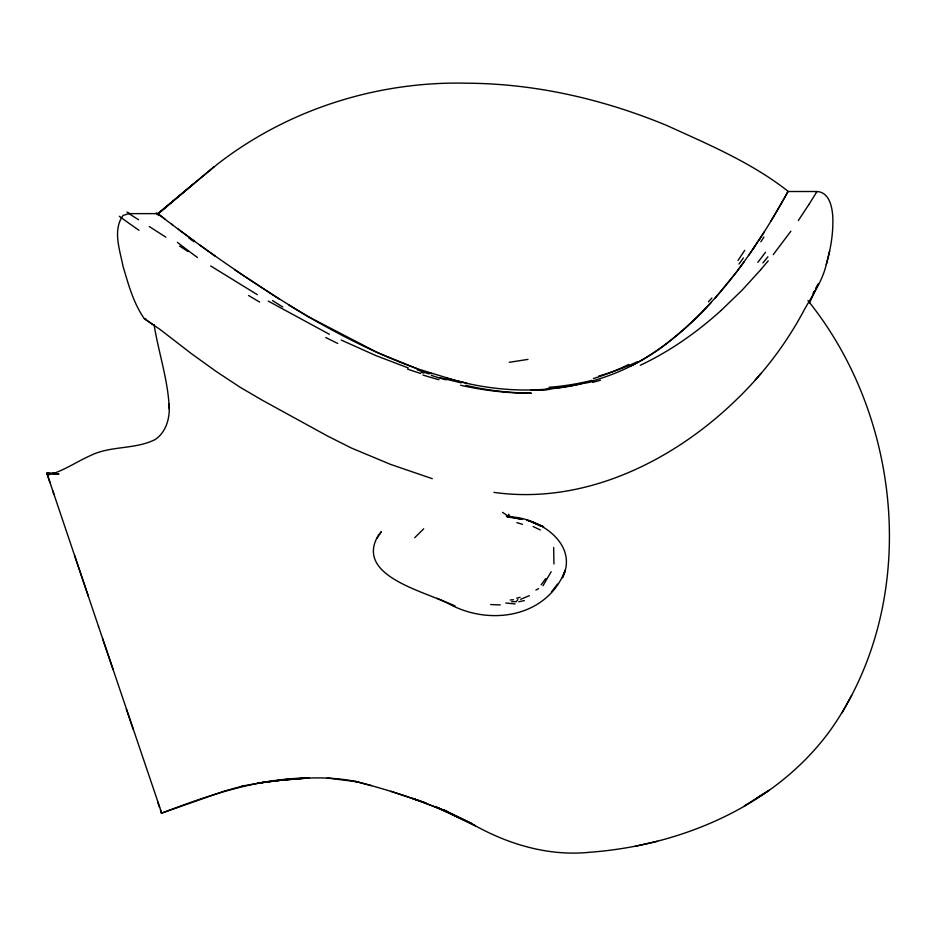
<?xml version="1.0" encoding="UTF-8"?>
<svg xmlns="http://www.w3.org/2000/svg" width="936" height="936" viewBox="0 0 936 936"><rect width="100%" height="100%" fill="white"/><g stroke="black" fill="none" stroke-linecap="round" stroke-linejoin="round"><path stroke-width="1.4" d="M553.948 563.987L553.656 547.431M154.077 324.663C158.605 352.942 168.269 380.472 169.299 409.243C169.135 420.802 165.134 432.982 155.025 439.604C134.889 449.666 110.811 445.536 90.535 455.528C78.601 460.851 67.614 468.14 55.353 472.797C52.884 471.721 46.823 477.863 46.8 473.066L58.991 474.002M493.927 492.371C583.105 504.972 670.972 462.349 734.175 401.836C762.302 375.196 786.088 344.132 804.235 309.875C812.53 295.121 822.487 281.022 826.359 264.221C830.595 249.292 833.286 233.789 832.841 218.228C832.467 207.979 829.717 192.196 816.988 191.506L787.995 191.506M829.635 251.082L826.277 264.572M377.313 538.13L378.635 534.468M817.046 286.322L809.511 302.971M818.122 283.748L815.619 288.978M551.152 571.744L542.974 585.737M371.51 785.62L355.458 781.408C396.747 792.067 437.685 805.428 475.312 825.763C510.143 844.986 549.853 856.44 589.891 852.251C681.092 845.489 774.914 806.083 830.01 730.723C919.971 604.071 903.86 419.445 807.967 300.608M787.784 191.88L785.351 196.303M841.955 712.986L851.655 695.413M785.07 196.806L782.73 200.971M782.344 201.649L770.983 221.036M816.789 191.833L816.449 192.395M816.473 192.36L809.289 203.872M813.887 292.219L814.601 291.049L812.998 293.214M377.372 537.03C355.797 577.126 427.729 591.868 450.111 604.492C491.271 626.266 547.817 616.754 565.356 569.942L562.454 577.746C579.536 543.442 537.685 516.087 506.984 516.847L521.855 519.223L506.329 516.134M764.267 231.894L748.554 255.528M809.02 204.294L798.338 220.51M760.067 238.434L758.944 240.178M378.015 536.737L381.373 531.648L379.571 534.023M755.024 246.098L753.398 248.496M790.873 231.215L773.218 254.639M744.143 261.752L737.662 270.551M541.113 584.86L545.723 578.588M737.006 271.428L714.812 298.572M551.491 591.903L557.517 584.076M517.947 599.485L516.239 601.637L511.664 601.684M768.234 260.816L760.874 269.568M760.57 269.919L742.388 289.868L721.328 310.272M755.165 380.086L760.991 373.487M711.383 302.375L703.065 311.22M702.796 311.489C681.665 333.193 657.61 352.322 630.56 366.14M414.718 537.697L423.704 528.793M721.13 310.459C696.875 332.327 669.883 351.363 640.271 365.286M417.69 368.878C379.396 355.154 342.939 336.808 307.815 316.403C255.797 285.188 205.815 250.708 157.81 213.689L217.725 163.952C288.686 108.986 378.284 80.824 467.86 83.222C536.094 83.667 603.872 99.427 666.783 125.471C708.587 144.518 751.76 162.689 788.1 191.307C758.242 245.653 722.475 297.87 674.107 337.44C613.513 389.411 530.127 401.088 454.568 380.227L446.764 378.144M158.278 213.853L193.658 183.725M157.81 213.689L214.157 166.62M746.308 804.902L744.342 805.943L769.216 790.218M756.686 798.162L768.304 790.873M535.918 590.019L538.598 588.674M529.366 595.659L520.662 599.286M98.467 626.324L161.706 813.103C209.044 794.992 257.809 778.378 309.114 777.933L278.729 780.39L309.091 777.933M161.027 811.898L161.472 813.208L224.476 791.06L243.067 785.936M594.313 380.8L586.942 382.882M600.479 380.285L592.465 382.438M516.649 598.162L520.077 597.297M635.801 846.156L657.505 841.277M518.766 601.766L524.371 600.573M241.979 786.088L264.01 782.192L286.872 779.454L257.552 783.256C290.476 778.553 324.312 774.715 357.189 781.829L327.155 777.991M509.324 362.314L527.986 359.377M547.15 389.575L531.496 390.242M549.104 389.47L532.385 390.23M510.26 599.976L513.513 599.742M53.036 474.201L58.254 473.99L46.8 473.066L53.843 493.951M530.923 390.253L531.742 390.242M490.698 604.562L500.292 604.925M515.092 603.931L505.838 603.041M145.852 318.907L144.308 318.649C133.321 303.089 128.349 284.111 122.955 266.046C119.89 249.853 112.437 230.233 123.014 215.491L128.887 213.63L157.88 213.63L164.841 218.977M517.549 518.216L522.253 519.164M461.378 382.882L439.768 377.664M466.584 383.093L454.568 380.227L417.058 368.655L377.629 352.65L307.815 316.403L289.002 305.171M512.495 517.374L510.19 516.73L508.599 514.192M516.824 522.627L522.499 524.312M432.268 478.67L390.569 464.396L351.374 448.016L327.729 436.129L262.653 400.421L240.306 387.375L216.274 371.522L191.634 353.82L160.419 329.729L144.378 318.696L154.077 325.4M421.235 372.235L423.868 373.055M429.694 372.973L432.116 373.756M390.757 791.248L425.798 802.994M425.821 802.983L412.636 798.42L447.385 811.688L435.217 806.575L471.767 823.586L451.69 813.899M408.213 367.918L376.05 355.657L341.23 340.072M531.707 521.82L526.886 520.077L543.559 526.746L531.707 521.82L540.06 525.868M454.978 605.861L436.925 598.268M435.217 806.575L475.312 825.763L444.518 810.085M533.052 526.477L540.306 529.952M329.39 334.281L268.222 301.076M257.33 294.676L210.659 265.953M128.922 213.654L129.566 214.051M129.531 214.028L135.626 217.854A259.951 2.679 32.3 0 1 138.587 219.738M278.94 298.935L234.749 269.861M149.269 226.524L165.847 237.194M188.124 251.562L179.607 246.074M502.515 512.343L508.728 516.473M215.069 256.101L199.555 244.928M194.232 241.032L180.016 230.478M178.331 229.215L179.455 230.057M172.61 224.897L171.651 224.172M160.957 811.699L161.706 813.103M74.517 555.259L98.596 626.699M113.139 669.603L102.527 638.375M52.627 490.37L88.335 596.255M126.348 709.02L133.158 729.214M157.576 801.672L159.541 807.499M161.472 813.208L160.442 810.167M47.97 476.494L50.041 482.683M169.299 409.243L168.936 404.024M765.519 252.229A258.359 20.077 -49.2 0 1 757.809 262.384M767.906 256.815A328.84 83.573 -37.4 0 1 762.887 262.899M637.17 361.834A230.326 181.502 -5.6 0 1 598.759 376.073M591.786 380.414A220.873 185.293 -2.5 0 1 548.917 387.328M531.449 393.272A281.245 242.951 -1.9 0 1 460.629 385.258M438.937 379.712A389.844 319.773 0.2 0 1 422.943 375.032M420.638 373.464A425.728 340.025 1.4 0 1 407.581 369.112M337.697 343.418A593.014 362.056 10.6 0 1 325.751 337.522M259.646 302.071A563.589 161.998 21.9 0 1 248.555 295.472M138.949 230.291A352.076 24.886 29.5 0 1 119.352 216.286M127.05 212.203A163.812 1.392 33.4 0 1 129.484 213.443M156.815 213.209A130.256 1.17 36.3 0 1 158.851 214.555M763.928 237.007A278.226 49.877 -46.4 0 1 760.839 241.792M744.728 250.321A232.385 16.895 -53.2 0 1 738.024 260.407M743.395 257.95A311.793 80.847 -42 0 1 738.972 264.057M711.84 298.046A330.408 177.735 -26.9 0 1 708.423 301.801M628.688 364.42A198.526 165.052 -4.9 0 1 593.389 378.542M586.732 382.262A193.459 167.521 -2.3 0 1 547.092 388.861M530.876 393.132A256.581 224.617 -2 0 1 465.871 385.328M446.062 379.876A359.927 300.046 0.1 0 1 431.344 375.43M429.238 373.92A393.225 320.124 1.4 0 1 417.199 369.79M282.742 306.973A551.14 211.805 20.5 0 1 272.551 300.585M197.438 257.517A358.745 56.394 28.6 0 1 177.349 242.307M193.881 241.675A247.268 13.946 33.1 0 1 188.569 237.756M158.944 215.608A159.705 3.1 35.5 0 1 155.961 213.162"/></g></svg>
